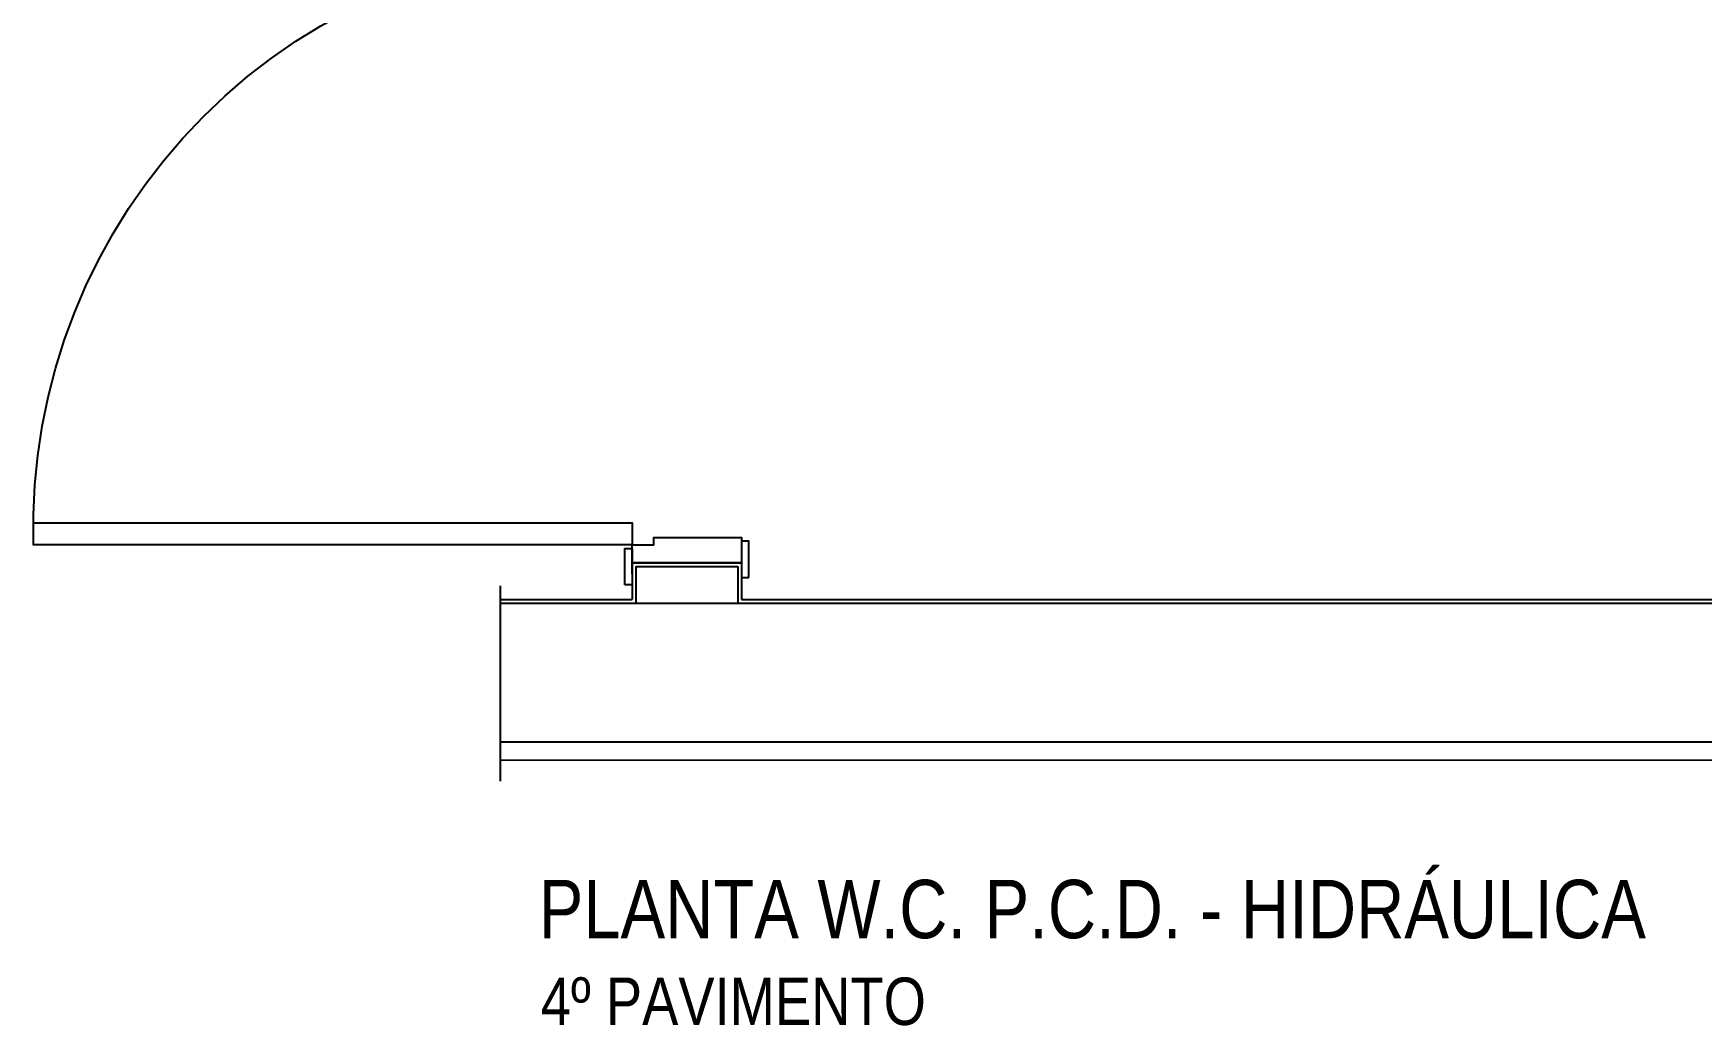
# Model space of a CAD drawing. Header units: metres. Extents: x 3 to 168, y -142 to 28.
# Drawn here: x 15.377 to 17.663, y -120.606 to -119.246 of the extents above; entities that cross this region are included whole.
import ezdxf

# ---------------------------------------------------------------- set-up
doc = ezdxf.new("R2010")
doc.units = ezdxf.units.M
doc.linetypes.add('DASHEDX2', pattern=[1.5, 1, -0.5])
for name, color, linetype in [('ARQ-ALV ACAB', 4, 'Continuous'), ('ARQ-ALV OSSO', 5, 'Continuous'), ('ARQ-AUX', 7, 'Continuous'), ('ARQ-CAX @ 1', 1, 'Continuous'), ('ARQ-PRJ', 7, 'DASHEDX2'), ('ARQ-TXT', 2, 'Continuous')]:
    doc.layers.add(name, color=color, linetype=linetype)
doc.styles.add('Adesa', font='ARIALN.TTF')

# ---------------------------------------------------------------- blocks, each defined once
blk = doc.blocks.new('*U469')
for points in [[(-0.045, 0.01), (0.005, 0.01), (0.005, 0), (-0.045, 0)], [(0.865, 0.01), (0.815, 0.01), (0.815, 0), (0.865, 0)], [(-0.055, -0.16), (-0.005, -0.16), (-0.005, -0.15), (-0.055, -0.15)], [(0, -0.15), (0, -0.97), (0.03, -0.97), (0.03, -0.15)], [(0.875, -0.16), (0.825, -0.16), (0.825, -0.15), (0.875, -0.15)]]:
    blk.add_lwpolyline(points, close=True)
for points in [[(-0.04, -0.15), (0, -0.15), (0, -0.12), (0.01, -0.12), (0.01, 0), (-0.025, 0), (-0.025, -0.15)], [(0.86, -0.15), (0.82, -0.15), (0.82, -0.12), (0.81, -0.12), (0.81, 0), (0.845, 0), (0.845, -0.15)]]:
    blk.add_lwpolyline(points)
at = {"layer": 'ARQ-PRJ'}
blk.add_arc((0.0237, -0.1737), 0.7967, 268.2986, 1.7014, dxfattribs=at)
blk = doc.blocks.new('AREAS MOLHADAS')
at = {"layer": 'ARQ-ALV ACAB'}
blk.add_line((16.0169, -120.2421, 0), (18.7266, -120.2418, 0), dxfattribs=at)
blk.add_line((16.0169, -120.2421, 0), (18.7266, -120.2418, 0), dxfattribs=at)
at = {"layer": 'ARQ-ALV ACAB', "elevation": 0}
for points in [[(16.1974, -119.962), (16.1974, -120.022)], [(16.3474, -119.962), (16.3474, -120.022)], [(16.1974, -119.972), (16.3474, -119.972)], [(16.0169, -120.022), (16.1974, -120.022)], [(16.3474, -120.022), (18.3715, -120.022)]]:
    blk.add_lwpolyline(points, dxfattribs=at)
at = {"layer": 'ARQ-ALV OSSO', "elevation": 0}
for points in [[(16.2024, -119.977), (16.2024, -120.027)], [(16.2024, -119.977), (16.3424, -119.977)], [(16.3424, -119.977), (16.3424, -120.027)], [(16.0169, -120.027), (18.3715, -120.027)], [(16.0169, -120.217), (18.3715, -120.217)]]:
    blk.add_lwpolyline(points, dxfattribs=at)
at = {"layer": 'ARQ-AUX'}
blk.add_lwpolyline([(16.0169, -120.0035), (16.0169, -120.2709)], dxfattribs=at)
at = {"layer": 'ARQ-CAX @ 1', "xscale": -1, "rotation": 270}
blk.add_blockref('*U469', (16.3474, -119.947, 0), dxfattribs=at)
at = {"layer": 'ARQ-TXT', "ltscale": 0.5, "style": 'Adesa'}
blk.add_text('PLANTA W.C. P.C.D. - HIDRÁULICA', height=0.08, dxfattribs=at).set_placement((16.0696, -120.4863, 0))
at = {"layer": 'ARQ-TXT', "style": 'Adesa'}
blk.add_text('4º PAVIMENTO', height=0.065, dxfattribs=at).set_placement((16.0723, -120.6052, 217.9394))

msp = doc.modelspace()

# ---------------------------------------------------------------- block references
msp.add_blockref('AREAS MOLHADAS', (0, 0))

doc.saveas('drawing.dxf')
